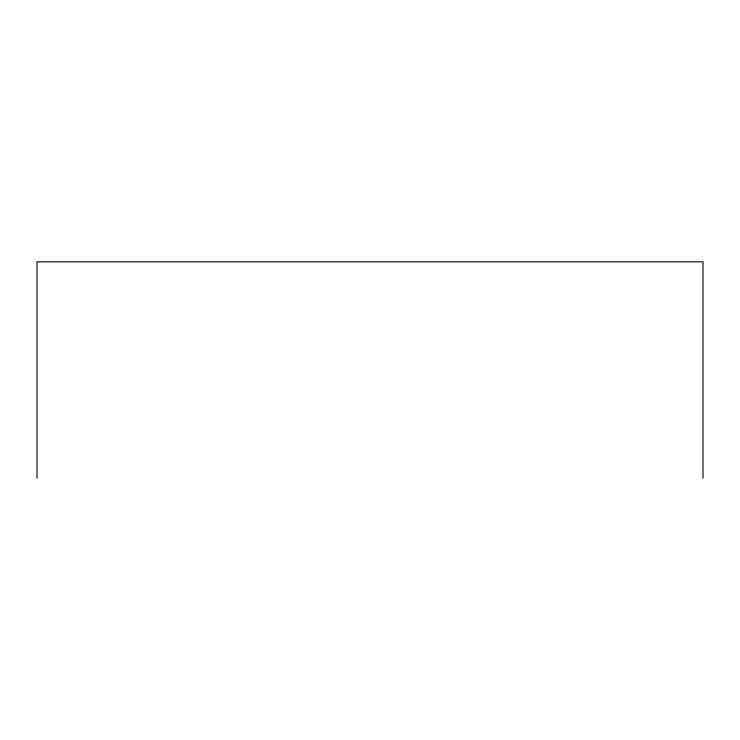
<?xml version="1.0" encoding="UTF-8"?>
<svg xmlns="http://www.w3.org/2000/svg" width="740" height="740" viewBox="0 0 740 740"><rect width="100%" height="100%" fill="white"/><g stroke="black" fill="none" stroke-linecap="round" stroke-linejoin="round"><path stroke-width="1.11" d="M703 478.17L703 261.831L37 261.831L37 478.17"/></g></svg>
